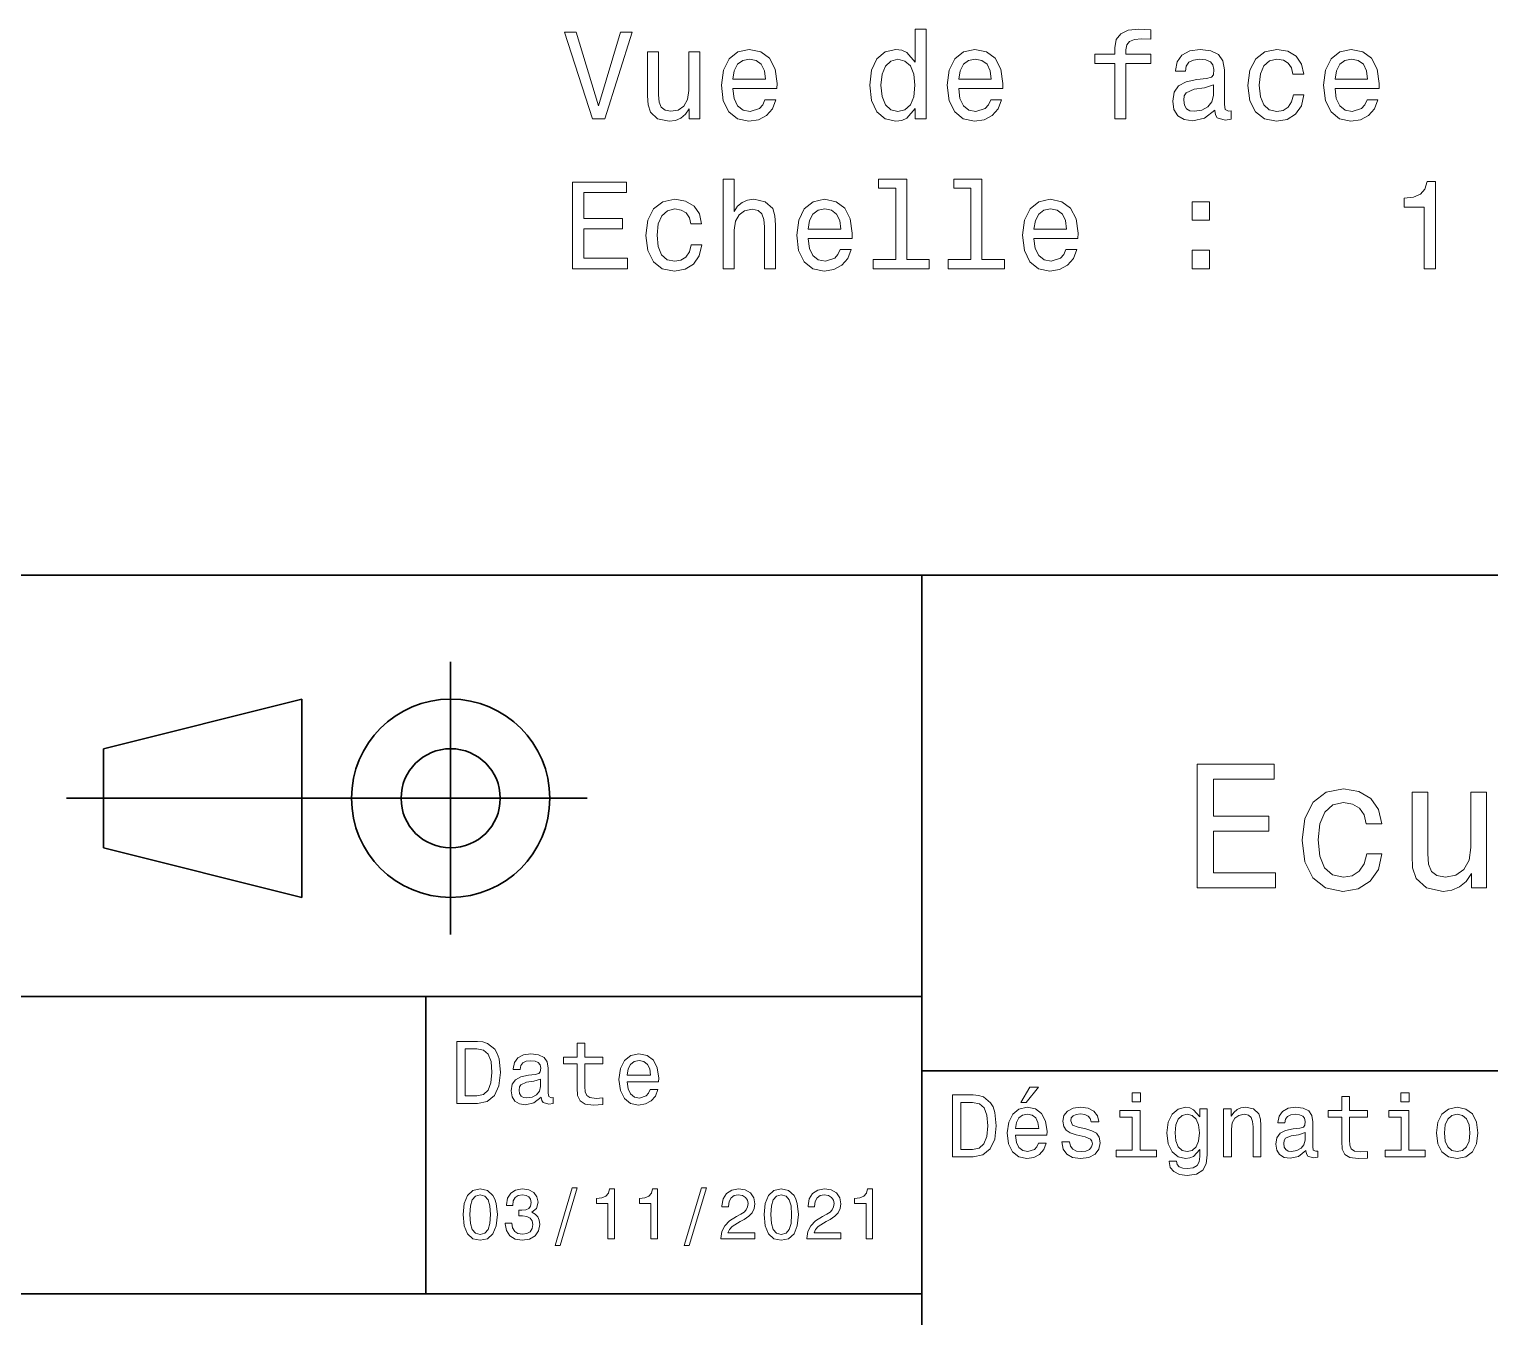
# Model space of a CAD drawing. Extents: x 0 to 297, y 0 to 210.
# Drawn here: x 126 to 184.9, y 40.1 to 92 of the extents above; entities that cross this region are included whole.
import ezdxf

# ---------------------------------------------------------------- set-up
doc = ezdxf.new("R2010")
doc.units = 0

msp = doc.modelspace()

# ---------------------------------------------------------------- linework, layer by layer
at = {"color": 7, "lineweight": 35}
for p, q in [((97, 70), (287, 70)), ((162, 10), (162, 70)), ((127.5, 61), (148.5, 61)), ((97, 53), (162, 53)), ((162, 50), (287, 50)), ((97, 41), (162, 41))]:
    msp.add_line(p, q, dxfattribs=at)
at = {"color": 7, "lineweight": 35, "ltscale": 0.275}
msp.add_line((143, 55.5), (143, 66.5), dxfattribs=at)
at = {"color": 7, "lineweight": 35, "ltscale": 0.206155}
for p, q in [((129, 63), (137, 65)), ((137, 57), (129, 59))]:
    msp.add_line(p, q, dxfattribs=at)
at = {"color": 7, "lineweight": 35, "ltscale": 0.2}
msp.add_line((137, 65), (137, 57), dxfattribs=at)
at = {"color": 7, "lineweight": 35, "ltscale": 0.1}
msp.add_line((129, 59), (129, 63), dxfattribs=at)
at = {"color": 7, "lineweight": 35, "ltscale": 0.3}
msp.add_line((142, 41), (142, 53), dxfattribs=at)
at = {"color": 7, "lineweight": 13}
for points in [[(149.846619, 91.914742), (148.969086, 88.934196), (148.06636, 91.914742), (147.58725, 91.914742), (148.716934, 88.409698), (149.221252, 88.409698), (150.325714, 91.914742)], [(161.733505, 88.828285), (161.733505, 88.409698), (162.177307, 88.409698), (162.177307, 92.030739), (161.738541, 92.030739), (161.738541, 90.704369), (161.40065, 91.087654), (161.193878, 91.178429), (160.956848, 91.21373), (160.528168, 91.112869), (160.195313, 90.830444), (159.978455, 90.376556), (159.902817, 89.766327), (159.978455, 89.156097), (160.195313, 88.697159), (160.528168, 88.409698), (160.956848, 88.313881), (161.193878, 88.349182), (161.405685, 88.439957)], [(169.792572, 90.648895), (169.792572, 88.409698), (170.236389, 88.409698), (170.236389, 90.648895), (171.245026, 90.648895), (171.245026, 91.02713), (170.236389, 91.02713), (170.236389, 91.193558), (170.271683, 91.395287), (170.38768, 91.531456), (170.584366, 91.612144), (170.866791, 91.64241), (171.245026, 91.622238), (171.245026, 92.005524), (170.76593, 92.030739), (170.332214, 91.985344), (170.029617, 91.849182), (169.848053, 91.612144), (169.792572, 91.274254), (169.792572, 91.02713), (168.980621, 91.02713), (168.980621, 90.648895)], [(153.049057, 91.117912), (152.605255, 91.117912), (152.605255, 89.554512), (152.554825, 89.191399), (152.408569, 88.929153), (152.181625, 88.767769), (151.884079, 88.717339), (151.647049, 88.757683), (151.495743, 88.878716), (151.410019, 89.085487), (151.389847, 89.377998), (151.389847, 91.117912), (150.946045, 91.117912), (150.946045, 89.337654), (150.961166, 88.979584), (151.056992, 88.68203), (151.349503, 88.409698), (151.818512, 88.313881), (152.070679, 88.349182), (152.287537, 88.439957), (152.474136, 88.596298), (152.625427, 88.823242), (152.625427, 88.409698), (153.049057, 88.409698)], [(154.385513, 89.635201), (156.160736, 89.635201), (156.165771, 89.841972), (156.085083, 90.421944), (155.86319, 90.855667), (155.510162, 91.117912), (155.041138, 91.21373), (154.582199, 91.112869), (154.229172, 90.830444), (154.002228, 90.371513), (153.921539, 89.766327), (153.997192, 89.146011), (154.224136, 88.692116), (154.572113, 88.409698), (155.026001, 88.313881), (155.419373, 88.37944), (155.742142, 88.550911), (155.979172, 88.823242), (156.115341, 89.186356), (155.67659, 89.186356), (155.5858, 88.984627), (155.454681, 88.833328), (155.081482, 88.712296), (154.794022, 88.767769), (154.577164, 88.944283), (154.435944, 89.231743), (154.385513, 89.620071)], [(154.385513, 90.0084), (154.440994, 90.356384), (154.577164, 90.613586), (154.783936, 90.769928), (155.056274, 90.825401), (155.323563, 90.769928), (155.530334, 90.613586), (155.656418, 90.356384), (155.701797, 90.0084)], [(161.032486, 90.815315), (161.324997, 90.744713), (161.546906, 90.548027), (161.678024, 90.220215), (161.728455, 89.766327), (161.678024, 89.307396), (161.546906, 88.979584), (161.324997, 88.777855), (161.032486, 88.712296), (160.755112, 88.777855), (160.543304, 88.979584), (160.402084, 89.312439), (160.356705, 89.766327), (160.402084, 90.215172), (160.543304, 90.542984), (160.755112, 90.744713)], [(163.493591, 89.635201), (165.268799, 89.635201), (165.273849, 89.841972), (165.193161, 90.421944), (164.971252, 90.855667), (164.618225, 91.117912), (164.1492, 91.21373), (163.690277, 91.112869), (163.33725, 90.830444), (163.110306, 90.371513), (163.029617, 89.766327), (163.105255, 89.146011), (163.332199, 88.692116), (163.680191, 88.409698), (164.134079, 88.313881), (164.527451, 88.37944), (164.85022, 88.550911), (165.08725, 88.823242), (165.223419, 89.186356), (164.784653, 89.186356), (164.693878, 88.984627), (164.562744, 88.833328), (164.18956, 88.712296), (163.902084, 88.767769), (163.685226, 88.944283), (163.544022, 89.231743), (163.493591, 89.620071)], [(163.493591, 90.0084), (163.549057, 90.356384), (163.685226, 90.613586), (163.891998, 90.769928), (164.164337, 90.825401), (164.431625, 90.769928), (164.638397, 90.613586), (164.764481, 90.356384), (164.809875, 90.0084)], [(173.822113, 88.762726), (173.822113, 88.747597), (173.847336, 88.576126), (173.922989, 88.455086), (174.240707, 88.359268), (174.487823, 88.399612), (174.487823, 88.742554), (174.381912, 88.727425), (174.240707, 88.792984), (174.215485, 88.994713), (174.215485, 90.396729), (174.154968, 90.754799), (173.978455, 91.006958), (173.670822, 91.158257), (173.237106, 91.21373), (172.813477, 91.153214), (172.500793, 90.981743), (172.304108, 90.714455), (172.238541, 90.361427), (172.238541, 90.331169), (172.636963, 90.331169), (172.672256, 90.542984), (172.783218, 90.694283), (172.964767, 90.785057), (173.22197, 90.820358), (173.469086, 90.795143), (173.645599, 90.719498), (173.751511, 90.588371), (173.786819, 90.406815), (173.766647, 90.195), (173.685944, 90.089096), (173.484222, 90.038658), (173.105988, 89.998314), (172.672256, 89.907539), (172.364624, 89.746155), (172.183075, 89.493996), (172.127594, 89.120796), (172.178024, 88.787941), (172.334366, 88.540825), (172.586533, 88.384483), (172.934509, 88.32901), (173.403534, 88.434914)], [(176.974136, 90.220215), (177.412903, 90.220215), (177.322113, 90.623672), (177.105255, 90.941399), (176.767365, 91.138084), (176.328598, 91.21373), (175.844452, 91.112869), (175.476288, 90.830444), (175.244308, 90.371513), (175.16362, 89.756241), (175.239258, 89.146011), (175.466217, 88.692116), (175.82428, 88.409698), (176.313477, 88.313881), (176.747192, 88.389526), (177.085083, 88.601341), (177.317078, 88.934196), (177.417938, 89.377998), (176.994308, 89.377998), (176.918655, 89.095581), (176.777451, 88.883759), (176.575714, 88.75264), (176.328598, 88.712296), (176.020966, 88.777855), (175.799057, 88.979584), (175.662903, 89.307396), (175.617508, 89.77137), (175.662903, 90.225258), (175.804108, 90.55307), (176.031052, 90.754799), (176.328598, 90.825401), (176.590851, 90.780014), (176.787537, 90.664024), (176.918655, 90.472382)], [(178.673706, 89.635201), (180.448914, 89.635201), (180.453964, 89.841972), (180.37326, 90.421944), (180.151367, 90.855667), (179.79834, 91.117912), (179.329315, 91.21373), (178.870392, 91.112869), (178.517365, 90.830444), (178.290421, 90.371513), (178.209717, 89.766327), (178.28537, 89.146011), (178.512314, 88.692116), (178.860306, 88.409698), (179.314194, 88.313881), (179.707565, 88.37944), (180.030334, 88.550911), (180.267365, 88.823242), (180.403534, 89.186356), (179.964767, 89.186356), (179.873993, 88.984627), (179.742859, 88.833328), (179.369659, 88.712296), (179.082199, 88.767769), (178.865341, 88.944283), (178.724136, 89.231743), (178.673706, 89.620071)], [(178.673706, 90.0084), (178.729172, 90.356384), (178.865341, 90.613586), (179.072113, 90.769928), (179.344452, 90.825401), (179.61174, 90.769928), (179.818512, 90.613586), (179.944595, 90.356384), (179.98999, 90.0084)], [(173.771683, 89.357826), (173.711166, 89.095581), (173.549789, 88.893845), (173.307709, 88.762726), (173.010162, 88.717339), (172.818512, 88.742554), (172.682343, 88.823242), (172.596619, 88.964455), (172.571396, 89.16114), (172.591568, 89.337654), (172.672256, 89.46373), (172.995026, 89.604942), (173.403534, 89.665459), (173.771683, 89.786499)], [(147.910019, 82.362869), (150.129028, 82.362869), (150.129028, 82.786499), (148.373993, 82.786499), (148.373993, 83.971657), (149.937393, 83.971657), (149.937393, 84.390244), (148.373993, 84.390244), (148.373993, 85.43924), (150.088684, 85.43924), (150.088684, 85.862869), (147.910019, 85.862869)], [(153.997192, 82.362869), (154.440994, 82.362869), (154.440994, 83.92627), (154.486389, 84.28434), (154.632629, 84.546585), (154.859589, 84.70797), (155.16217, 84.768486), (155.404251, 84.718056), (155.555542, 84.581886), (155.631195, 84.354942), (155.656418, 84.052353), (155.656418, 82.362869), (156.10022, 82.362869), (156.10022, 84.143127), (156.080048, 84.501198), (155.989258, 84.798752), (155.691711, 85.071083), (155.227737, 85.166901), (154.975571, 85.131599), (154.758713, 85.035782), (154.577164, 84.884483), (154.440994, 84.677711), (154.440994, 85.98391), (153.997192, 85.98391)], [(160.951797, 85.61071), (160.951797, 82.736069), (160.038971, 82.736069), (160.038971, 82.362869), (162.303391, 82.362869), (162.303391, 82.736069), (161.395599, 82.736069), (161.395599, 85.98391), (160.255829, 85.98391), (160.255829, 85.61071)], [(163.987823, 85.61071), (163.987823, 82.736069), (163.074997, 82.736069), (163.074997, 82.362869), (165.339417, 82.362869), (165.339417, 82.736069), (164.431625, 82.736069), (164.431625, 85.98391), (163.291855, 85.98391), (163.291855, 85.61071)], [(182.274567, 82.362869), (182.73349, 82.362869), (182.73349, 85.888084), (182.390564, 85.888084), (182.299774, 85.580452), (182.118225, 85.373672), (181.840851, 85.25264), (181.457565, 85.212296), (181.457565, 84.854225), (182.274567, 84.854225)], [(152.685944, 84.173386), (153.12471, 84.173386), (153.033936, 84.576843), (152.817078, 84.894569), (152.479172, 85.091255), (152.040421, 85.166901), (151.556274, 85.06604), (151.18811, 84.783615), (150.956131, 84.324684), (150.875427, 83.709412), (150.95108, 83.099182), (151.178024, 82.645287), (151.536102, 82.362869), (152.025284, 82.267052), (152.459, 82.342697), (152.796906, 82.554512), (153.028885, 82.887367), (153.129761, 83.331169), (152.706131, 83.331169), (152.630478, 83.048752), (152.489258, 82.836929), (152.287537, 82.705811), (152.040421, 82.665466), (151.732788, 82.731026), (151.51088, 82.932755), (151.37471, 83.260567), (151.329315, 83.724541), (151.37471, 84.178429), (151.515915, 84.506241), (151.742874, 84.70797), (152.040421, 84.778572), (152.302658, 84.733185), (152.499359, 84.617195), (152.630478, 84.425552)], [(157.421539, 83.588371), (159.196762, 83.588371), (159.201797, 83.795143), (159.121109, 84.375114), (158.8992, 84.808838), (158.546188, 85.071083), (158.077164, 85.166901), (157.618225, 85.06604), (157.265198, 84.783615), (157.038254, 84.324684), (156.957565, 83.719498), (157.033218, 83.099182), (157.260162, 82.645287), (157.608139, 82.362869), (158.062027, 82.267052), (158.455399, 82.332611), (158.778168, 82.504082), (159.015198, 82.776413), (159.151367, 83.139526), (158.712616, 83.139526), (158.621826, 82.937798), (158.490707, 82.786499), (158.117508, 82.665466), (157.830048, 82.72094), (157.61319, 82.897453), (157.47197, 83.184914), (157.421539, 83.573242)], [(166.529617, 83.588371), (168.304825, 83.588371), (168.309875, 83.795143), (168.229187, 84.375114), (168.007278, 84.808838), (167.654251, 85.071083), (167.185226, 85.166901), (166.726303, 85.06604), (166.373276, 84.783615), (166.146332, 84.324684), (166.065628, 83.719498), (166.141281, 83.099182), (166.368225, 82.645287), (166.716217, 82.362869), (167.170105, 82.267052), (167.563477, 82.332611), (167.886246, 82.504082), (168.123276, 82.776413), (168.25943, 83.139526), (167.820679, 83.139526), (167.729904, 82.937798), (167.59877, 82.786499), (167.225571, 82.665466), (166.93811, 82.72094), (166.721252, 82.897453), (166.580048, 83.184914), (166.529617, 83.573242)], [(172.909302, 84.319641), (173.605255, 84.319641), (173.605255, 85.071083), (172.909302, 85.071083)], [(157.421539, 83.961571), (157.47702, 84.309555), (157.61319, 84.566757), (157.819962, 84.723099), (158.092285, 84.778572), (158.359589, 84.723099), (158.56636, 84.566757), (158.692429, 84.309555), (158.737823, 83.961571)], [(166.529617, 83.961571), (166.585083, 84.309555), (166.721252, 84.566757), (166.928024, 84.723099), (167.200363, 84.778572), (167.467651, 84.723099), (167.674423, 84.566757), (167.800507, 84.309555), (167.845886, 83.961571)], [(172.909302, 82.362869), (173.605255, 82.362869), (173.605255, 83.114311), (172.909302, 83.114311)], [(173.109512, 57.381123), (176.279541, 57.381123), (176.279541, 57.986309), (173.772339, 57.986309), (173.772339, 59.679394), (176.005768, 59.679394), (176.005768, 60.277374), (173.772339, 60.277374), (173.772339, 61.775936), (176.221893, 61.775936), (176.221893, 62.381123), (173.109512, 62.381123)], [(179.932281, 59.967579), (180.559082, 59.967579), (180.429398, 60.543945), (180.119598, 60.997837), (179.636887, 61.278816), (179.010086, 61.386887), (178.318436, 61.242794), (177.792511, 60.839336), (177.46109, 60.183716), (177.345825, 59.304752), (177.453888, 58.432995), (177.778091, 57.78458), (178.289627, 57.381123), (178.988464, 57.244236), (179.608063, 57.352303), (180.090775, 57.6549), (180.42218, 58.130402), (180.566284, 58.764408), (179.96109, 58.764408), (179.853027, 58.36095), (179.651291, 58.058357), (179.363113, 57.871037), (179.010086, 57.8134), (178.570602, 57.907059), (178.253601, 58.195244), (178.059082, 58.663544), (177.994232, 59.326366), (178.059082, 59.974781), (178.260803, 60.443081), (178.585007, 60.731266), (179.010086, 60.83213), (179.38472, 60.767288), (179.66571, 60.601585), (179.853027, 60.327808)], [(184.788177, 61.25), (184.154175, 61.25), (184.154175, 59.016571), (184.082123, 58.497837), (183.873199, 58.123196), (183.548996, 57.892651), (183.123917, 57.820602), (182.785294, 57.878242), (182.569168, 58.051151), (182.446686, 58.346542), (182.417862, 58.764408), (182.417862, 61.25), (181.783859, 61.25), (181.783859, 58.706772), (181.805481, 58.195244), (181.942368, 57.770172), (182.360229, 57.381123), (183.030258, 57.244236), (183.390488, 57.294666), (183.700287, 57.424351), (183.966858, 57.647694), (184.182999, 57.971901), (184.182999, 57.381123), (184.788177, 57.381123)], [(144.080688, 51.190563), (143.248566, 51.190563), (143.248566, 48.690563), (144.080688, 48.690563), (144.473343, 48.769814), (144.765137, 49.011169), (144.945251, 49.40382), (145.010086, 49.940563), (144.952454, 50.488113), (144.880402, 50.70425), (144.779541, 50.877163), (144.487747, 51.111313), (144.296829, 51.168949)], [(144.055481, 50.891571), (144.329254, 50.837536), (144.516571, 50.671829), (144.628235, 50.376442), (144.664261, 49.940563), (144.624634, 49.519093), (144.51297, 49.223705), (144.322052, 49.047192), (144.055481, 48.989555), (143.583572, 48.989555), (143.583572, 50.891571)], [(146.656342, 48.942726), (146.656342, 48.931919), (146.674347, 48.809441), (146.728394, 48.722984), (146.955338, 48.654541), (147.131851, 48.683357), (147.131851, 48.928314), (147.056198, 48.917507), (146.955338, 48.96434), (146.937317, 49.108429), (146.937317, 50.109871), (146.894089, 50.365635), (146.768005, 50.54575), (146.548264, 50.65382), (146.23848, 50.693443), (145.935883, 50.650219), (145.71254, 50.52774), (145.572052, 50.336815), (145.525223, 50.084656), (145.525223, 50.063042), (145.809799, 50.063042), (145.835022, 50.21434), (145.914261, 50.322407), (146.043945, 50.387249), (146.227661, 50.412464), (146.404175, 50.394455), (146.530258, 50.34042), (146.605911, 50.246758), (146.631119, 50.117077), (146.616714, 49.965778), (146.559082, 49.890129), (146.414978, 49.854107), (146.144806, 49.825291), (145.835022, 49.760448), (145.61528, 49.645176), (145.485596, 49.465057), (145.445969, 49.19849), (145.481995, 48.960735), (145.593658, 48.784222), (145.773773, 48.67255), (146.022339, 48.632927), (146.357346, 48.708576)], [(148.100861, 50.289986), (148.100861, 49.320965), (148.122482, 49.007565), (148.223343, 48.791428), (148.425079, 48.665348), (148.767288, 48.62212), (149.141937, 48.640129), (149.141937, 48.913906), (148.868149, 48.892292), (148.619598, 48.921112), (148.486313, 49.011169), (148.42868, 49.162464), (148.417862, 49.375), (148.417862, 50.289986), (149.141937, 50.289986), (149.141937, 50.560158), (148.417862, 50.560158), (148.417862, 51.125721), (148.100861, 51.125721), (148.100861, 50.560158), (147.553314, 50.560158), (147.553314, 50.289986)], [(150.121765, 49.565922), (151.389771, 49.565922), (151.393372, 49.713619), (151.335739, 50.127884), (151.177231, 50.437683), (150.925079, 50.625), (150.590057, 50.693443), (150.262253, 50.621399), (150.010086, 50.41967), (149.847977, 50.091862), (149.790344, 49.659584), (149.844376, 49.216499), (150.006485, 48.892292), (150.255051, 48.690563), (150.579254, 48.62212), (150.860229, 48.668949), (151.090775, 48.791428), (151.260086, 48.98595), (151.357346, 49.245319), (151.043945, 49.245319), (150.979111, 49.101227), (150.885452, 48.993156), (150.618881, 48.9067), (150.413544, 48.946327), (150.258652, 49.072407), (150.157776, 49.27774), (150.121765, 49.555115)], [(150.121765, 49.832493), (150.161377, 50.081055), (150.258652, 50.264771), (150.406342, 50.376442), (150.600861, 50.416069), (150.791794, 50.376442), (150.939484, 50.264771), (151.029541, 50.081055), (151.061966, 49.832493)], [(146.620316, 49.367798), (146.577087, 49.180477), (146.461823, 49.036385), (146.28891, 48.942726), (146.07637, 48.910305), (145.939484, 48.928314), (145.842224, 48.98595), (145.780975, 49.086815), (145.76297, 49.227306), (145.777374, 49.353386), (145.835022, 49.443443), (146.065567, 49.544312), (146.357346, 49.587536), (146.620316, 49.673992)], [(164.080688, 49.030979), (163.248566, 49.030979), (163.248566, 46.530979), (164.080688, 46.530979), (164.473343, 46.610229), (164.765137, 46.851585), (164.945251, 47.244236), (165.010086, 47.780979), (164.952454, 48.328529), (164.880402, 48.544666), (164.779541, 48.717579), (164.487747, 48.951729), (164.296829, 49.009365)], [(166.004318, 48.728386), (166.216858, 48.728386), (166.717575, 49.340778), (166.364548, 49.340778)], [(170.824203, 49.117435), (170.489197, 49.117435), (170.489197, 48.757202), (170.824203, 48.757202)], [(178.943802, 48.130402), (178.943802, 47.161381), (178.965424, 46.84798), (179.066284, 46.631844), (179.268005, 46.505764), (179.610229, 46.462536), (179.984863, 46.480545), (179.984863, 46.754322), (179.71109, 46.732708), (179.46254, 46.761528), (179.329254, 46.851585), (179.271606, 47.00288), (179.260803, 47.215416), (179.260803, 48.130402), (179.984863, 48.130402), (179.984863, 48.400574), (179.260803, 48.400574), (179.260803, 48.966137), (178.943802, 48.966137), (178.943802, 48.400574), (178.396255, 48.400574), (178.396255, 48.130402)], [(181.667145, 49.117435), (181.332138, 49.117435), (181.332138, 48.757202), (181.667145, 48.757202)], [(164.055481, 48.731987), (164.329254, 48.677952), (164.516571, 48.512245), (164.628235, 48.216858), (164.664261, 47.780979), (164.624634, 47.359509), (164.51297, 47.064121), (164.322052, 46.887608), (164.055481, 46.829971), (163.583572, 46.829971), (163.583572, 48.731987)], [(165.784576, 47.406338), (167.052597, 47.406338), (167.056198, 47.554035), (166.998566, 47.9683), (166.840057, 48.278099), (166.587891, 48.465416), (166.252884, 48.533859), (165.925079, 48.461815), (165.672913, 48.260086), (165.510803, 47.932278), (165.453171, 47.5), (165.507202, 47.056915), (165.669312, 46.732708), (165.917862, 46.530979), (166.242081, 46.462536), (166.523056, 46.509365), (166.753601, 46.631844), (166.922913, 46.826366), (167.020172, 47.085735), (166.706772, 47.085735), (166.641937, 46.941643), (166.548264, 46.833572), (166.281708, 46.747116), (166.07637, 46.786743), (165.921463, 46.912823), (165.820602, 47.118156), (165.784576, 47.395531)], [(168.623199, 47.658501), (168.317001, 47.730545), (168.090057, 47.8134), (168.014404, 47.982708), (168.036026, 48.101585), (168.111664, 48.188038), (168.234146, 48.242073), (168.41066, 48.263687), (168.579971, 48.242073), (168.713257, 48.177231), (168.799713, 48.079971), (168.835739, 47.950287), (169.145538, 47.950287), (169.145538, 47.957493), (169.091492, 48.191643), (168.943802, 48.375359), (168.713257, 48.490635), (168.41066, 48.533859), (168.104462, 48.490635), (167.881119, 48.371758), (167.740631, 48.195244), (167.697403, 47.971901), (167.729828, 47.755764), (167.830688, 47.604465), (167.996399, 47.496399), (168.237747, 47.42075), (168.590775, 47.334293), (168.806915, 47.244236), (168.864548, 47.172188), (168.886169, 47.064121), (168.853745, 46.930836), (168.767288, 46.829971), (168.626801, 46.765129), (168.439484, 46.743515), (168.241348, 46.765129), (168.09726, 46.840778), (168, 46.963257), (167.960373, 47.132565), (167.654175, 47.132565), (167.704605, 46.844379), (167.85231, 46.635445), (168.086456, 46.509365), (168.41066, 46.462536), (168.749283, 46.509365), (168.997833, 46.635445), (169.149139, 46.837173), (169.203171, 47.100143), (169.163544, 47.327087), (169.05188, 47.481987), (168.868149, 47.582851)], [(170.8134, 46.79755), (170.8134, 48.400574), (169.999283, 48.400574), (169.999283, 48.130402), (170.496399, 48.130402), (170.496399, 46.79755), (169.847977, 46.79755), (169.847977, 46.530979), (171.469025, 46.530979), (171.469025, 46.79755)], [(173.518738, 46.617435), (173.518738, 48.465416), (173.216141, 48.465416), (173.216141, 48.152016), (172.967575, 48.4366), (172.816284, 48.508644), (172.646973, 48.533859), (172.340775, 48.461815), (172.103027, 48.260086), (171.94812, 47.935879), (171.894089, 47.5), (171.94812, 47.060516), (172.103027, 46.736309), (172.340775, 46.530979), (172.646973, 46.462536), (172.819885, 46.487751), (172.963974, 46.552593), (173.216141, 46.826366), (173.216141, 46.552593), (173.187317, 46.336456), (173.108063, 46.181557), (172.956772, 46.091499), (172.729828, 46.059078), (172.531708, 46.080692), (172.391205, 46.134727), (172.30835, 46.228386), (172.283142, 46.354465), (171.976944, 46.354465), (171.976944, 46.340057), (172.023773, 46.109509), (172.167862, 45.9366), (172.398407, 45.824928), (172.711823, 45.785301), (173.086456, 45.839336), (173.335022, 45.990635), (173.47551, 46.253601)], [(174.181549, 46.530979), (174.498566, 46.530979), (174.498566, 47.647694), (174.530975, 47.903458), (174.635452, 48.090778), (174.797546, 48.206051), (175.013687, 48.249279), (175.1866, 48.213257), (175.294662, 48.115993), (175.348709, 47.953888), (175.366714, 47.737751), (175.366714, 46.530979), (175.683716, 46.530979), (175.683716, 47.802593), (175.669312, 48.058357), (175.604462, 48.270893), (175.391937, 48.465416), (175.060516, 48.533859), (174.876801, 48.508644), (174.721909, 48.440201), (174.588623, 48.324928), (174.484146, 48.170029), (174.484146, 48.465416), (174.181549, 48.465416)], [(177.499283, 46.783142), (177.499283, 46.772335), (177.517288, 46.649857), (177.57132, 46.5634), (177.798264, 46.494957), (177.974777, 46.523773), (177.974777, 46.76873), (177.899139, 46.757923), (177.798264, 46.804756), (177.780258, 46.948845), (177.780258, 47.950287), (177.73703, 48.206051), (177.610947, 48.386166), (177.391205, 48.494236), (177.081406, 48.533859), (176.778824, 48.490635), (176.555481, 48.368156), (176.414978, 48.177231), (176.368149, 47.925072), (176.368149, 47.903458), (176.65274, 47.903458), (176.677948, 48.054756), (176.757202, 48.162823), (176.886887, 48.227665), (177.070602, 48.25288), (177.247116, 48.234871), (177.373199, 48.180836), (177.448853, 48.087173), (177.47406, 47.957493), (177.459656, 47.806194), (177.402023, 47.730545), (177.257919, 47.694523), (176.987747, 47.665707), (176.677948, 47.600864), (176.458206, 47.485592), (176.328537, 47.305473), (176.28891, 47.038906), (176.324921, 46.801151), (176.4366, 46.624638), (176.616714, 46.512966), (176.86528, 46.473343), (177.200287, 46.548992)], [(181.656342, 46.79755), (181.656342, 48.400574), (180.842224, 48.400574), (180.842224, 48.130402), (181.33934, 48.130402), (181.33934, 46.79755), (180.690918, 46.79755), (180.690918, 46.530979), (182.311966, 46.530979), (182.311966, 46.79755)], [(182.762253, 47.496399), (182.819885, 47.056915), (182.985596, 46.732708), (183.248566, 46.530979), (183.601593, 46.462536), (183.951004, 46.530979), (184.213974, 46.729107), (184.379684, 47.053314), (184.440918, 47.496399), (184.379684, 47.935879), (184.213974, 48.263687), (183.951004, 48.461815), (183.601593, 48.533859), (183.248566, 48.461815), (182.985596, 48.260086), (182.819885, 47.935879)], [(165.784576, 47.672909), (165.824203, 47.921471), (165.921463, 48.105186), (166.069168, 48.216858), (166.263687, 48.256485), (166.454605, 48.216858), (166.60231, 48.105186), (166.692368, 47.921471), (166.724777, 47.672909)], [(172.221909, 47.5), (172.254318, 47.820606), (172.351593, 48.058357), (172.502884, 48.198845), (172.704605, 48.249279), (172.917145, 48.198845), (173.075653, 48.058357), (173.172913, 47.820606), (173.208939, 47.5), (173.172913, 47.172188), (173.075653, 46.938038), (172.917145, 46.793949), (172.704605, 46.747116), (172.502884, 46.793949), (172.351593, 46.938038), (172.254318, 47.175793)], [(183.086456, 47.5), (183.118881, 47.824207), (183.219742, 48.058357), (183.381851, 48.20245), (183.601593, 48.25288), (183.817719, 48.20245), (183.979828, 48.061958), (184.080688, 47.824207), (184.116714, 47.5), (184.080688, 47.172188), (183.979828, 46.934437), (183.817719, 46.790344), (183.601593, 46.743515), (183.381851, 46.790344), (183.219742, 46.934437), (183.118881, 47.172188)], [(177.463257, 47.208214), (177.420029, 47.020893), (177.304749, 46.876801), (177.131851, 46.783142), (176.919312, 46.750721), (176.782425, 46.76873), (176.68515, 46.826366), (176.623917, 46.927231), (176.605911, 47.067722), (176.620316, 47.193802), (176.677948, 47.283859), (176.908508, 47.384727), (177.200287, 47.427952), (177.463257, 47.514408)], [(143.498566, 44.201729), (143.541794, 43.749279), (143.677231, 43.426514), (143.893372, 43.230549), (144.193085, 43.167149), (144.489914, 43.230549), (144.706055, 43.426514), (144.838623, 43.749279), (144.884735, 44.201729), (144.838623, 44.651299), (144.783859, 44.829971), (144.706055, 44.976948), (144.489914, 45.172913), (144.193085, 45.239193), (143.893372, 45.172913), (143.677231, 44.974064), (143.541794, 44.651299)], [(143.775223, 44.201729), (143.798279, 44.550434), (143.870316, 44.801155), (144, 44.948128), (144.193085, 45), (144.383286, 44.948128), (144.51297, 44.801155), (144.585022, 44.550434), (144.608078, 44.201729), (144.585022, 43.850143), (144.51297, 43.599426), (144.383286, 43.45245), (144.193085, 43.403458), (144, 43.45245), (143.870316, 43.599426), (143.798279, 43.850143)], [(145.201736, 43.853027), (145.201736, 43.832855), (145.247849, 43.556198), (145.383286, 43.348705), (145.596542, 43.216141), (145.878967, 43.167149), (146.17868, 43.216141), (146.403458, 43.342941), (146.547562, 43.54467), (146.599426, 43.804035), (146.57637, 43.974064), (146.51297, 44.112392), (146.409225, 44.219021), (146.270905, 44.296829), (146.458221, 44.45245), (146.524506, 44.700291), (146.481277, 44.925072), (146.357361, 45.0951), (146.155624, 45.201729), (145.878967, 45.239193), (145.619598, 45.193085), (145.420761, 45.066284), (145.291077, 44.864555), (145.247849, 44.596542), (145.247849, 44.57637), (145.504333, 44.57637), (145.52739, 44.760807), (145.60231, 44.893372), (145.723343, 44.974064), (145.893372, 45.002884), (146.043228, 44.979828), (146.15274, 44.919308), (146.219025, 44.821327), (146.244965, 44.688763), (146.219025, 44.54755), (146.149857, 44.45245), (146.028824, 44.394814), (145.864563, 44.377522), (145.752167, 44.380405), (145.752167, 44.15274), (145.893372, 44.158501), (146.074936, 44.132565), (146.210373, 44.0634), (146.291077, 43.951008), (146.319885, 43.804035), (146.288193, 43.63689), (146.20462, 43.51297), (146.072052, 43.435158), (145.896255, 43.409222), (145.714706, 43.438042), (145.582138, 43.524498), (145.498566, 43.662827), (145.466858, 43.853027)], [(147.213257, 42.956772), (147.412109, 42.956772), (148.109512, 45.279541), (147.907791, 45.279541)], [(149.345825, 43.224785), (149.608078, 43.224785), (149.608078, 45.239193), (149.412109, 45.239193), (149.360229, 45.0634), (149.256485, 44.945248), (149.097992, 44.876083), (148.878967, 44.853027), (148.878967, 44.648415), (149.345825, 44.648415)], [(151.080688, 43.224785), (151.342941, 43.224785), (151.342941, 45.239193), (151.146973, 45.239193), (151.095108, 45.0634), (150.991364, 44.945248), (150.832855, 44.876083), (150.613831, 44.853027), (150.613831, 44.648415), (151.080688, 44.648415)], [(152.417877, 42.956772), (152.616714, 42.956772), (153.314133, 45.279541), (153.112396, 45.279541)], [(153.899139, 43.224785), (155.273773, 43.224785), (155.273773, 43.472622), (154.187317, 43.472622), (154.247849, 43.60807), (154.351593, 43.720463), (154.671478, 43.925072), (154.841507, 44.011528), (155.031708, 44.135448), (155.167145, 44.279541), (155.244965, 44.44957), (155.273773, 44.642651), (155.224792, 44.884727), (155.08934, 45.074928), (154.881851, 45.195965), (154.613831, 45.239193), (154.337173, 45.190201), (154.126801, 45.054756), (153.991364, 44.838619), (153.945251, 44.553314), (153.945251, 44.51297), (154.207504, 44.51297), (154.207504, 44.536022), (154.233429, 44.731991), (154.311249, 44.876083), (154.435165, 44.9683), (154.599426, 45), (154.766571, 44.971184), (154.890488, 44.899136), (154.971191, 44.786743), (155, 44.645535), (154.979828, 44.51297), (154.925079, 44.400578), (154.832855, 44.302593), (154.706055, 44.216141), (154.536026, 44.12392), (154.253601, 43.945248), (154.054764, 43.755043), (153.9366, 43.524498), (153.899139, 43.233429)], [(155.642654, 44.201729), (155.685883, 43.749279), (155.821335, 43.426514), (156.037476, 43.230549), (156.337173, 43.167149), (156.634003, 43.230549), (156.850143, 43.426514), (156.982712, 43.749279), (157.028824, 44.201729), (156.982712, 44.651299), (156.927963, 44.829971), (156.850143, 44.976948), (156.634003, 45.172913), (156.337173, 45.239193), (156.037476, 45.172913), (155.821335, 44.974064), (155.685883, 44.651299)], [(155.919312, 44.201729), (155.942368, 44.550434), (156.01442, 44.801155), (156.144104, 44.948128), (156.337173, 45), (156.527374, 44.948128), (156.657059, 44.801155), (156.729111, 44.550434), (156.752167, 44.201729), (156.729111, 43.850143), (156.657059, 43.599426), (156.527374, 43.45245), (156.337173, 43.403458), (156.144104, 43.45245), (156.01442, 43.599426), (155.942368, 43.850143)], [(157.368881, 43.224785), (158.743515, 43.224785), (158.743515, 43.472622), (157.657059, 43.472622), (157.71759, 43.60807), (157.821335, 43.720463), (158.14122, 43.925072), (158.311249, 44.011528), (158.50145, 44.135448), (158.636887, 44.279541), (158.714706, 44.44957), (158.743515, 44.642651), (158.694534, 44.884727), (158.559082, 45.074928), (158.351593, 45.195965), (158.083572, 45.239193), (157.806915, 45.190201), (157.596542, 45.054756), (157.461105, 44.838619), (157.414993, 44.553314), (157.414993, 44.51297), (157.677231, 44.51297), (157.677231, 44.536022), (157.703171, 44.731991), (157.780991, 44.876083), (157.904907, 44.9683), (158.069168, 45), (158.236313, 44.971184), (158.360229, 44.899136), (158.440918, 44.786743), (158.469742, 44.645535), (158.44957, 44.51297), (158.394821, 44.400578), (158.302597, 44.302593), (158.175797, 44.216141), (158.005768, 44.12392), (157.723343, 43.945248), (157.524506, 43.755043), (157.406342, 43.524498), (157.368881, 43.233429)], [(159.755051, 43.224785), (160.017288, 43.224785), (160.017288, 45.239193), (159.821335, 45.239193), (159.769455, 45.0634), (159.66571, 44.945248), (159.507202, 44.876083), (159.288193, 44.853027), (159.288193, 44.648415), (159.755051, 44.648415)]]:
    msp.add_lwpolyline(points, close=True, dxfattribs=at)
at = {"color": 7, "lineweight": 35}
for radius in [4, 2]:
    msp.add_circle((143, 61), radius, dxfattribs=at)

doc.saveas('drawing.dxf')
